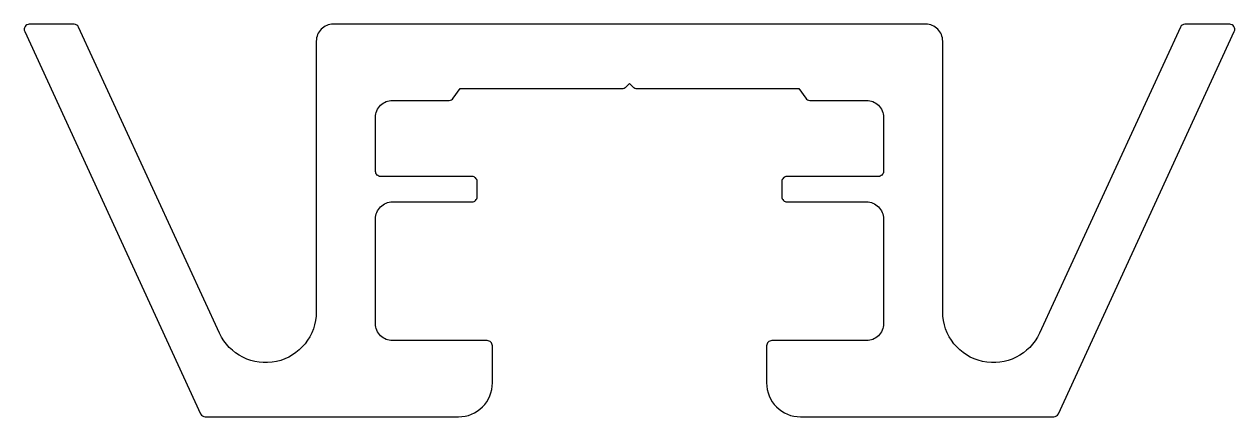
# Model space of a CAD drawing. Extents: x 214.9 to 286.4, y 250.2 to 273.4.
import ezdxf

# ---------------------------------------------------------------- set-up
doc = ezdxf.new("R2010")
doc.units = 0
doc.header["$LTSCALE"] = 15
doc.layers.get('0').update_dxf_attribs({"linetype": 'CONTINUOUS'})

msp = doc.modelspace()

# ---------------------------------------------------------------- linework, layer by layer
at = {"ltscale": 0.05}
msp.add_lwpolyline([(286.389, 272.936, 0.546917), (286.117, 273.361), (283.475, 273.361, 0.292894), (283.203, 273.187), (274.887, 255.108, -0.804739), (269.162, 256.361), (269.162, 272.361, 0.414214), (268.162, 273.361), (233.162, 273.361, 0.414214), (232.162, 272.361), (232.162, 256.361, -0.804739), (226.436, 255.108), (218.121, 273.187, 0.292894), (217.848, 273.361), (215.206, 273.361, 0.546917), (214.934, 272.936), (225.329, 250.336, 0.292894), (225.601, 250.161), (240.562, 250.161, 0.414214), (242.562, 252.161), (242.562, 254.361, 0.414214), (242.262, 254.661), (236.662, 254.661, -0.414214), (235.662, 255.661), (235.662, 261.861, -0.414214), (236.662, 262.861), (241.362, 262.861, 0.414214), (241.662, 263.161), (241.662, 264.061, 0.414214), (241.362, 264.361), (235.962, 264.361, -0.414214), (235.662, 264.661), (235.662, 267.861, -0.414214), (236.662, 268.861), (240.007, 268.861, 0.242213), (240.251, 268.987), (240.662, 269.561), (250.237, 269.561, 0.198912), (250.449, 269.649), (250.662, 269.861), (250.874, 269.649, 0.198912), (251.086, 269.561), (260.662, 269.561), (261.072, 268.987, 0.242213), (261.316, 268.861), (264.662, 268.861, -0.414214), (265.662, 267.861), (265.662, 264.661, -0.414214), (265.362, 264.361), (259.962, 264.361, 0.414214), (259.662, 264.061), (259.662, 263.161, 0.414214), (259.962, 262.861), (264.662, 262.861, -0.414214), (265.662, 261.861), (265.662, 255.661, -0.414214), (264.662, 254.661), (259.062, 254.661, 0.414214), (258.762, 254.361), (258.762, 252.161, 0.414214), (260.762, 250.161), (275.722, 250.161, 0.292894), (275.994, 250.336), (286.389, 272.936)], format="xyb", dxfattribs=at)

doc.saveas('drawing.dxf')
